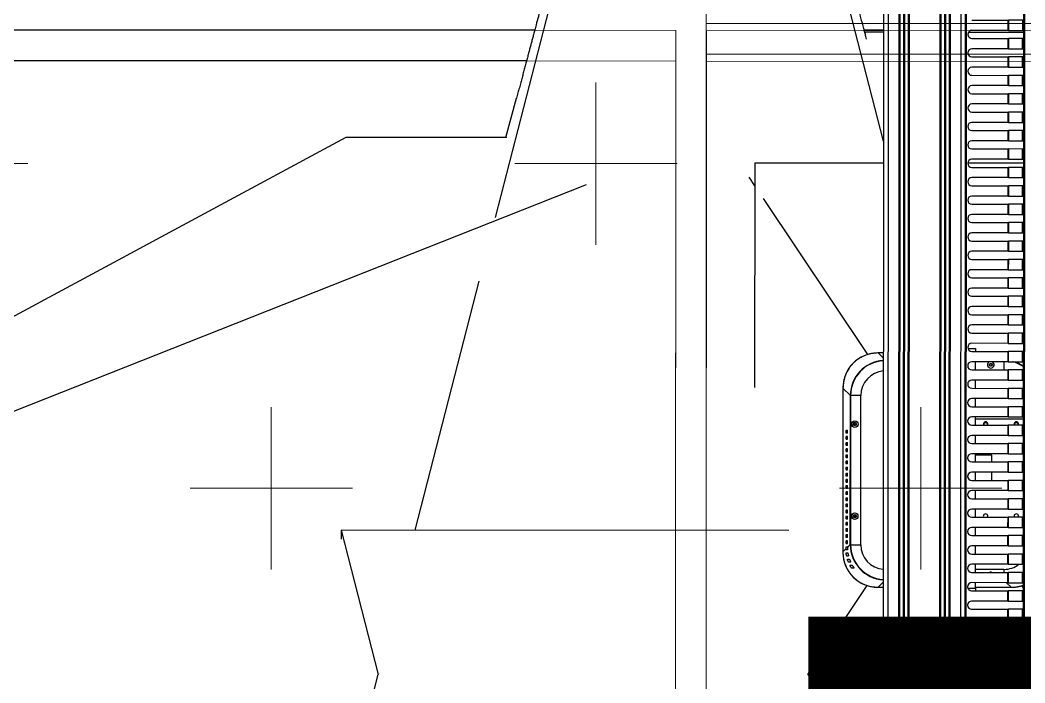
# Model space of a CAD drawing. Header units: millimetres. Extents: x 845401 to 948039, y 511594 to 550263.
# Drawn here: x 920834 to 921817, y 536627 to 537275 of the extents above; entities that cross this region are included whole.
import ezdxf

# ---------------------------------------------------------------- set-up
doc = ezdxf.new("R2010")
doc.units = ezdxf.units.MM
doc.layers.add('00', color=7, linetype='Continuous')
doc.layers.add('A-剖-0.10mm.......SECT-L01', color=255, linetype='Continuous', lineweight=18)
doc.layers.add('物流设备', color=7, linetype='Continuous', lineweight=5)

# ---------------------------------------------------------------- blocks, each defined once
blk = doc.blocks.new('*U100551')
at = {"color": 2}
blk.add_lwpolyline([(0, 630), (3410.98, 630), (3410.98, 830), (0, 830)], close=True, dxfattribs=at)
at = {"color": 1}
blk.add_lwpolyline([(0, -630), (3410.98, -630), (3410.98, 630), (0, 630)], close=True, dxfattribs=at)
at = {"color": 4}
blk.add_lwpolyline([(0, -600), (3410.98, -600), (3410.98, 600), (0, 600)], close=True, dxfattribs=at)
blk.add_lwpolyline([(100, 0, 100, 100, 0), (250, 0, 200, 0, 0), (450, 0, 0, 0, 0)], format="xyseb")
for tag, p in [('设备编号', (485.24, 55.29)), ('设备高度', (489.75, -155.56))]:
    blk.add_attdef(tag, p, '', height=100)
at = {"flags": 1}
blk.add_attdef('设备类型', (12414.68, -37.08), '', height=100, dxfattribs=at)
blk = doc.blocks.new('装车区五面扫俯视图20210323')
at = {"color": 7, "linetype": 'Continuous', "lineweight": 25}
for p, q in [((144184.03, 86474.89), (144184.03, 84114.89)), ((144188.53, 86474.89), (144188.53, 84114.89)), ((144198.93, 86474.89), (144198.93, 84114.89)), ((144199.93, 86474.89), (144199.93, 84114.89)), ((144203.51, 86474.89), (144203.51, 84114.89)), ((144204.03, 86474.89), (144204.03, 84114.89)), ((144204.55, 86474.89), (144204.55, 84114.89)), ((144208.13, 86474.89), (144208.13, 84114.89)), ((144209.13, 86474.89), (144209.13, 84114.89)), ((144238.93, 86474.89), (144238.93, 84114.89)), ((144239.93, 86474.89), (144239.93, 84114.89)), ((144243.51, 86474.89), (144243.51, 84114.89)), ((144244.03, 86474.89), (144244.03, 84114.89)), ((144244.55, 86474.89), (144244.55, 84114.89)), ((144248.13, 86474.89), (144248.13, 84114.89)), ((144249.13, 86474.89), (144249.13, 84114.89)), ((144259.53, 86474.89), (144259.53, 84114.89)), ((144264.03, 84114.89), (144264.03, 86474.89)), ((144264.83, 86474.89), (144264.83, 84114.89)), ((144321.03, 84114.89), (144321.03, 86474.89)), ((144321.83, 86474.89), (144321.83, 84114.89)), ((143804.84, 85741.57), (143989.84, 86462.5)), ((144184.03, 85816.35), (144019.72, 86456.67)), ((144270.43, 85934.89), (144305.93, 85934.89)), ((144305.93, 85924.89), (144305.93, 85934.89)), ((144305.93, 85934.89), (144306.13, 85934.89)), ((144306.13, 85934.89), (144306.13, 85924.89)), ((144320.03, 85934.89), (144306.13, 85934.89)), ((144320.03, 85924.89), (144320.03, 85934.89)), ((144321.03, 85934.89), (144320.03, 85934.89)), ((143842.95, 85924.89), (142524.03, 85924.89)), ((144184.03, 85924.89), (144165.12, 85924.89)), ((144184.03, 85922.89), (144165.65, 85922.89)), ((144321.03, 85922.89), (144267.06, 85922.89)), ((144305.93, 85924.89), (144270.43, 85924.89)), ((144306.13, 85924.89), (144305.93, 85924.89)), ((144306.13, 85924.89), (144320.03, 85924.89)), ((144320.03, 85924.89), (144321.03, 85924.89)), ((144270.43, 85916.89), (144305.93, 85916.89)), ((144305.93, 85906.89), (144305.93, 85916.89)), ((144305.93, 85916.89), (144306.13, 85916.89)), ((144306.13, 85916.89), (144306.13, 85906.89)), ((144320.03, 85916.89), (144306.13, 85916.89)), ((144320.03, 85906.89), (144320.03, 85916.89)), ((144321.03, 85916.89), (144320.03, 85916.89)), ((144305.93, 85906.89), (144270.43, 85906.89)), ((144306.13, 85906.89), (144305.93, 85906.89)), ((144306.13, 85906.89), (144320.03, 85906.89)), ((144320.03, 85906.89), (144321.03, 85906.89)), ((143834.99, 85894.89), (142524.03, 85894.89)), ((144270.43, 85898.89), (144305.93, 85898.89)), ((144305.93, 85888.89), (144305.93, 85898.89)), ((144305.93, 85898.89), (144306.13, 85898.89)), ((144306.13, 85898.89), (144306.13, 85888.89)), ((144320.03, 85898.89), (144306.13, 85898.89)), ((144320.03, 85888.89), (144320.03, 85898.89)), ((144321.03, 85898.89), (144320.03, 85898.89)), ((144305.93, 85888.89), (144270.43, 85888.89)), ((144306.13, 85888.89), (144305.93, 85888.89)), ((144306.13, 85888.89), (144320.03, 85888.89)), ((144320.03, 85888.89), (144321.03, 85888.89)), ((144270.43, 85880.89), (144305.93, 85880.89)), ((144305.93, 85870.89), (144305.93, 85880.89)), ((144305.93, 85880.89), (144306.13, 85880.89)), ((144306.13, 85880.89), (144306.13, 85870.89)), ((144320.03, 85880.89), (144306.13, 85880.89)), ((144320.03, 85870.89), (144320.03, 85880.89)), ((144321.03, 85880.89), (144320.03, 85880.89)), ((144305.93, 85870.89), (144270.43, 85870.89)), ((144306.13, 85870.89), (144305.93, 85870.89)), ((144306.13, 85870.89), (144320.03, 85870.89)), ((144320.03, 85870.89), (144321.03, 85870.89)), ((143814.78, 85819.89), (143825.17, 85858.21)), ((144270.43, 85862.89), (144305.93, 85862.89)), ((144305.93, 85852.89), (144305.93, 85862.89)), ((144305.93, 85862.89), (144306.13, 85862.89)), ((144306.13, 85862.89), (144306.13, 85852.89)), ((144320.03, 85862.89), (144306.13, 85862.89)), ((144320.03, 85852.89), (144320.03, 85862.89)), ((144321.03, 85862.89), (144320.03, 85862.89)), ((144305.93, 85852.89), (144270.43, 85852.89)), ((144270.43, 85844.89), (144305.93, 85844.89)), ((144306.13, 85852.89), (144305.93, 85852.89)), ((144305.93, 85834.89), (144305.93, 85844.89)), ((144305.93, 85844.89), (144306.13, 85844.89)), ((144306.13, 85852.89), (144320.03, 85852.89)), ((144306.13, 85844.89), (144306.13, 85834.89)), ((144320.03, 85844.89), (144306.13, 85844.89)), ((144320.03, 85852.89), (144321.03, 85852.89)), ((144320.03, 85834.89), (144320.03, 85844.89)), ((144321.03, 85844.89), (144320.03, 85844.89)), ((144305.93, 85834.89), (144270.43, 85834.89)), ((144306.13, 85834.89), (144305.93, 85834.89)), ((144306.13, 85834.89), (144320.03, 85834.89)), ((144320.03, 85834.89), (144321.03, 85834.89)), ((144270.43, 85826.89), (144305.93, 85826.89)), ((144305.93, 85816.89), (144305.93, 85826.89)), ((144305.93, 85826.89), (144306.13, 85826.89)), ((144306.13, 85826.89), (144306.13, 85816.89)), ((144320.03, 85826.89), (144306.13, 85826.89)), ((144320.03, 85816.89), (144320.03, 85826.89)), ((144321.03, 85826.89), (144320.03, 85826.89)), ((143658.35, 85819.89), (142773.34, 85342.95)), ((143815.72, 85819.89), (143658.35, 85819.89)), ((144305.93, 85816.89), (144270.43, 85816.89)), ((144306.13, 85816.89), (144305.93, 85816.89)), ((144306.13, 85816.89), (144320.03, 85816.89)), ((144320.03, 85816.89), (144321.03, 85816.89)), ((144270.43, 85808.89), (144305.93, 85808.89)), ((144305.93, 85798.89), (144305.93, 85808.89)), ((144305.93, 85808.89), (144306.13, 85808.89)), ((144306.13, 85808.89), (144306.13, 85798.89)), ((144320.03, 85808.89), (144306.13, 85808.89)), ((144320.03, 85798.89), (144320.03, 85808.89)), ((144321.03, 85808.89), (144320.03, 85808.89)), ((144305.93, 85798.89), (144270.43, 85798.89)), ((144306.13, 85798.89), (144305.93, 85798.89)), ((144306.13, 85798.89), (144320.03, 85798.89)), ((144320.03, 85798.89), (144321.03, 85798.89)), ((144058.07, 85794.89), (144058.07, 85575.54)), ((144184.03, 85794.89), (144058.07, 85794.89)), ((144321.03, 85794.89), (144266.43, 85794.89)), ((144270.43, 85790.89), (144305.93, 85790.89)), ((144305.93, 85780.89), (144305.93, 85790.89)), ((144305.93, 85790.89), (144306.13, 85790.89)), ((144306.13, 85790.89), (144306.13, 85780.89)), ((144320.03, 85790.89), (144306.13, 85790.89)), ((144320.03, 85780.89), (144320.03, 85790.89)), ((144321.03, 85790.89), (144320.03, 85790.89)), ((144052.41, 85781.16), (144058.07, 85772.7)), ((144305.93, 85780.89), (144270.43, 85780.89)), ((144306.13, 85780.89), (144305.93, 85780.89)), ((144306.13, 85780.89), (144320.03, 85780.89)), ((144320.03, 85780.89), (144321.03, 85780.89)), ((143893.17, 85773.52), (142773.34, 85330.19)), ((144270.43, 85772.89), (144305.93, 85772.89)), ((144305.93, 85762.89), (144305.93, 85772.89)), ((144305.93, 85772.89), (144306.13, 85772.89)), ((144306.13, 85772.89), (144306.13, 85762.89)), ((144320.03, 85772.89), (144306.13, 85772.89)), ((144320.03, 85762.89), (144320.03, 85772.89)), ((144321.03, 85772.89), (144320.03, 85772.89)), ((144066.25, 85760.48), (144168.42, 85607.85)), ((144305.93, 85762.89), (144270.43, 85762.89)), ((144306.13, 85762.89), (144305.93, 85762.89)), ((144306.13, 85762.89), (144320.03, 85762.89)), ((144320.03, 85762.89), (144321.03, 85762.89)), ((144270.43, 85754.89), (144305.93, 85754.89)), ((144305.93, 85744.89), (144305.93, 85754.89)), ((144305.93, 85754.89), (144306.13, 85754.89)), ((144306.13, 85754.89), (144306.13, 85744.89)), ((144320.03, 85754.89), (144306.13, 85754.89)), ((144320.03, 85744.89), (144320.03, 85754.89)), ((144321.03, 85754.89), (144320.03, 85754.89)), ((144305.93, 85744.89), (144270.43, 85744.89)), ((144270.43, 85736.89), (144305.93, 85736.89)), ((144306.13, 85744.89), (144305.93, 85744.89)), ((144305.93, 85726.89), (144305.93, 85736.89)), ((144305.93, 85736.89), (144306.13, 85736.89)), ((144306.13, 85744.89), (144320.03, 85744.89)), ((144306.13, 85736.89), (144306.13, 85726.89)), ((144320.03, 85736.89), (144306.13, 85736.89)), ((144320.03, 85744.89), (144321.03, 85744.89)), ((144320.03, 85726.89), (144320.03, 85736.89)), ((144321.03, 85736.89), (144320.03, 85736.89)), ((144305.93, 85726.89), (144270.43, 85726.89)), ((144306.13, 85726.89), (144305.93, 85726.89)), ((144306.13, 85726.89), (144320.03, 85726.89)), ((144320.03, 85726.89), (144321.03, 85726.89)), ((144270.43, 85718.89), (144305.93, 85718.89)), ((144305.93, 85708.89), (144305.93, 85718.89)), ((144305.93, 85718.89), (144306.13, 85718.89)), ((144306.13, 85718.89), (144306.13, 85708.89)), ((144320.03, 85718.89), (144306.13, 85718.89)), ((144320.03, 85708.89), (144320.03, 85718.89)), ((144321.03, 85718.89), (144320.03, 85718.89)), ((144305.93, 85708.89), (144270.43, 85708.89)), ((144306.13, 85708.89), (144305.93, 85708.89)), ((144306.13, 85708.89), (144320.03, 85708.89)), ((144320.03, 85708.89), (144321.03, 85708.89)), ((144270.43, 85700.89), (144305.93, 85700.89)), ((144305.93, 85690.89), (144305.93, 85700.89)), ((144305.93, 85700.89), (144306.13, 85700.89)), ((144306.13, 85700.89), (144306.13, 85690.89)), ((144320.03, 85700.89), (144306.13, 85700.89)), ((144320.03, 85690.89), (144320.03, 85700.89)), ((144321.03, 85700.89), (144320.03, 85700.89)), ((144305.93, 85690.89), (144270.43, 85690.89)), ((144306.13, 85690.89), (144305.93, 85690.89)), ((144306.13, 85690.89), (144320.03, 85690.89)), ((144320.03, 85690.89), (144321.03, 85690.89)), ((143726.42, 85435.93), (143788.89, 85679.4)), ((144270.43, 85682.89), (144305.93, 85682.89)), ((144305.93, 85672.89), (144305.93, 85682.89)), ((144305.93, 85682.89), (144306.13, 85682.89)), ((144306.13, 85682.89), (144306.13, 85672.89)), ((144320.03, 85682.89), (144306.13, 85682.89)), ((144320.03, 85672.89), (144320.03, 85682.89)), ((144321.03, 85682.89), (144320.03, 85682.89)), ((144305.93, 85672.89), (144270.43, 85672.89)), ((144306.13, 85672.89), (144305.93, 85672.89)), ((144306.13, 85672.89), (144320.03, 85672.89)), ((144320.03, 85672.89), (144321.03, 85672.89)), ((144270.43, 85664.89), (144305.93, 85664.89)), ((144305.93, 85654.89), (144305.93, 85664.89)), ((144305.93, 85664.89), (144306.13, 85664.89)), ((144306.13, 85664.89), (144306.13, 85654.89)), ((144320.03, 85664.89), (144306.13, 85664.89)), ((144320.03, 85654.89), (144320.03, 85664.89)), ((144321.03, 85664.89), (144320.03, 85664.89)), ((144305.93, 85654.89), (144270.43, 85654.89)), ((144306.13, 85654.89), (144305.93, 85654.89)), ((144306.13, 85654.89), (144320.03, 85654.89)), ((144320.03, 85654.89), (144321.03, 85654.89)), ((144270.43, 85646.89), (144305.93, 85646.89)), ((144305.93, 85636.89), (144305.93, 85646.89)), ((144305.93, 85646.89), (144306.13, 85646.89)), ((144306.13, 85646.89), (144306.13, 85636.89)), ((144320.03, 85646.89), (144306.13, 85646.89)), ((144320.03, 85636.89), (144320.03, 85646.89)), ((144321.03, 85646.89), (144320.03, 85646.89)), ((144305.93, 85636.89), (144270.43, 85636.89)), ((144270.43, 85628.89), (144305.93, 85628.89)), ((144306.13, 85636.89), (144305.93, 85636.89)), ((144305.93, 85618.89), (144305.93, 85628.89)), ((144305.93, 85628.89), (144306.13, 85628.89)), ((144306.13, 85636.89), (144320.03, 85636.89)), ((144306.13, 85628.89), (144306.13, 85618.89)), ((144320.03, 85628.89), (144306.13, 85628.89)), ((144320.03, 85636.89), (144321.03, 85636.89)), ((144320.03, 85618.89), (144320.03, 85628.89)), ((144321.03, 85628.89), (144320.03, 85628.89)), ((144305.93, 85618.89), (144270.43, 85618.89)), ((144306.13, 85618.89), (144305.93, 85618.89)), ((144306.13, 85618.89), (144320.03, 85618.89)), ((144320.03, 85618.89), (144321.03, 85618.89)), ((144184.03, 85609.39), (144178.53, 85609.39)), ((144184.03, 85609.39), (144179, 85609.39)), ((144266.56, 85613.89), (144274.03, 85613.89)), ((144270.43, 85610.89), (144305.93, 85610.89)), ((144274.03, 85613.89), (144274.03, 85610.89)), ((144305.93, 85600.89), (144305.93, 85610.89)), ((144305.93, 85610.89), (144306.13, 85610.89)), ((144306.13, 85610.89), (144306.13, 85600.89)), ((144320.03, 85610.89), (144306.13, 85610.89)), ((144320.03, 85600.89), (144320.03, 85610.89)), ((144321.03, 85610.89), (144320.03, 85610.89)), ((144305.93, 85600.89), (144270.43, 85600.89)), ((144274.03, 85592.89), (144274.03, 85600.89)), ((144306.13, 85600.89), (144305.93, 85600.89)), ((144306.13, 85600.89), (144320.03, 85600.89)), ((144320.03, 85600.89), (144321.03, 85600.89)), ((144270.43, 85592.89), (144305.93, 85592.89)), ((144290.02, 85598.58), (144288.05, 85598.58)), ((144305.93, 85582.89), (144305.93, 85592.89)), ((144305.93, 85592.89), (144306.13, 85592.89)), ((144306.13, 85592.89), (144306.13, 85582.89)), ((144320.03, 85592.89), (144306.13, 85592.89)), ((144320.03, 85582.89), (144320.03, 85592.89)), ((144321.03, 85592.89), (144320.03, 85592.89)), ((144305.93, 85582.89), (144270.43, 85582.89)), ((144274.03, 85574.89), (144274.03, 85582.89)), ((144306.13, 85582.89), (144305.93, 85582.89)), ((144306.13, 85582.89), (144320.03, 85582.89)), ((144320.03, 85582.89), (144321.03, 85582.89)), ((144320.77, 85582.89), (144321.03, 85582.56)), ((144144.53, 85575.39), (144144.53, 85414.39)), ((144151.76, 85567.7), (144144.53, 85574.92)), ((144144.53, 85574.92), (144144.53, 85414.86)), ((144270.43, 85574.89), (144305.93, 85574.89)), ((144305.93, 85564.89), (144305.93, 85574.89)), ((144305.93, 85574.89), (144306.13, 85574.89)), ((144306.13, 85574.89), (144306.13, 85564.89)), ((144320.03, 85574.89), (144306.13, 85574.89)), ((144320.03, 85564.89), (144320.03, 85574.89)), ((144321.03, 85574.89), (144320.03, 85574.89)), ((144151.76, 85422.09), (144151.76, 85567.7)), ((144162.03, 85567.89), (144152.03, 85567.89)), ((144152.03, 85567.89), (144152.03, 85421.89)), ((144162.03, 85421.89), (144162.03, 85567.89)), ((144305.93, 85564.89), (144270.43, 85564.89)), ((144274.03, 85556.89), (144274.03, 85564.89)), ((144306.13, 85564.89), (144305.93, 85564.89)), ((144306.13, 85564.89), (144320.03, 85564.89)), ((144320.03, 85564.89), (144321.03, 85564.89)), ((144270.43, 85556.89), (144305.93, 85556.89)), ((144305.93, 85546.89), (144305.93, 85556.89)), ((144305.93, 85556.89), (144306.13, 85556.89)), ((144306.13, 85556.89), (144306.13, 85546.89)), ((144320.03, 85556.89), (144306.13, 85556.89)), ((144320.03, 85546.89), (144320.03, 85556.89)), ((144321.03, 85556.89), (144320.03, 85556.89)), ((144155.35, 85540.94), (144155.35, 85538.85)), ((144305.93, 85546.89), (144270.43, 85546.89)), ((144274.03, 85538.89), (144274.03, 85546.89)), ((144321.03, 85544.89), (144274.03, 85544.89)), ((144306.13, 85546.89), (144305.93, 85546.89)), ((144306.13, 85546.89), (144320.03, 85546.89)), ((144320.03, 85546.89), (144321.03, 85546.89)), ((144147.71, 85533.89), (144148.77, 85533.89)), ((144148.77, 85530.89), (144147.71, 85530.89)), ((144270.43, 85538.89), (144305.93, 85538.89)), ((144305.93, 85528.89), (144305.93, 85538.89)), ((144305.93, 85538.89), (144306.13, 85538.89)), ((144306.13, 85538.89), (144306.13, 85528.89)), ((144320.03, 85538.89), (144306.13, 85538.89)), ((144320.03, 85528.89), (144320.03, 85538.89)), ((144321.03, 85538.89), (144320.03, 85538.89)), ((144147.71, 85527.89), (144148.77, 85527.89)), ((144148.77, 85524.89), (144147.71, 85524.89)), ((144147.71, 85521.89), (144148.77, 85521.89)), ((144305.93, 85528.89), (144270.43, 85528.89)), ((144270.43, 85520.89), (144305.93, 85520.89)), ((144274.03, 85520.89), (144274.03, 85528.89)), ((144306.13, 85528.89), (144305.93, 85528.89)), ((144305.93, 85510.89), (144305.93, 85520.89)), ((144305.93, 85520.89), (144306.13, 85520.89)), ((144306.13, 85528.89), (144320.03, 85528.89)), ((144306.13, 85520.89), (144306.13, 85510.89)), ((144320.03, 85520.89), (144306.13, 85520.89)), ((144320.03, 85528.89), (144321.03, 85528.89)), ((144320.03, 85510.89), (144320.03, 85520.89)), ((144321.03, 85520.89), (144320.03, 85520.89)), ((144148.77, 85518.89), (144147.71, 85518.89)), ((144147.71, 85515.89), (144148.77, 85515.89)), ((144148.77, 85512.89), (144147.71, 85512.89)), ((144305.93, 85510.89), (144270.43, 85510.89)), ((144274.03, 85502.89), (144274.03, 85510.89)), ((144275.16, 85510.89), (144275.89, 85509.39)), ((144275.16, 85510.89), (144275.89, 85509.39)), ((144306.13, 85510.89), (144305.93, 85510.89)), ((144306.13, 85510.89), (144320.03, 85510.89)), ((144320.03, 85510.89), (144321.03, 85510.89)), ((144147.71, 85509.89), (144148.77, 85509.89)), ((144148.77, 85506.89), (144147.71, 85506.89)), ((144147.71, 85503.89), (144148.77, 85503.89)), ((144148.77, 85500.89), (144147.71, 85500.89)), ((144270.43, 85502.89), (144305.93, 85502.89)), ((144290.13, 85509.39), (144274.03, 85509.39)), ((144290.13, 85502.89), (144290.13, 85509.39)), ((144305.93, 85492.89), (144305.93, 85502.89)), ((144305.93, 85502.89), (144306.13, 85502.89)), ((144306.13, 85502.89), (144306.13, 85492.89)), ((144320.03, 85502.89), (144306.13, 85502.89)), ((144320.03, 85492.89), (144320.03, 85502.89)), ((144321.03, 85502.89), (144320.03, 85502.89)), ((144147.71, 85497.89), (144148.77, 85497.89)), ((144148.77, 85494.89), (144147.71, 85494.89)), ((144147.71, 85491.89), (144148.77, 85491.89)), ((144305.93, 85492.89), (144270.43, 85492.89)), ((144274.03, 85484.89), (144274.03, 85492.89)), ((144290.13, 85484.89), (144290.13, 85492.89)), ((144306.13, 85492.89), (144305.93, 85492.89)), ((144306.13, 85492.89), (144320.03, 85492.89)), ((144320.03, 85492.89), (144321.03, 85492.89)), ((144148.77, 85488.89), (144147.71, 85488.89)), ((144147.71, 85485.89), (144148.77, 85485.89)), ((144148.77, 85482.89), (144147.71, 85482.89)), ((144270.43, 85484.89), (144305.93, 85484.89)), ((144305.93, 85474.89), (144305.93, 85484.89)), ((144305.93, 85484.89), (144306.13, 85484.89)), ((144306.13, 85484.89), (144306.13, 85474.89)), ((144320.03, 85484.89), (144306.13, 85484.89)), ((144320.03, 85474.89), (144320.03, 85484.89)), ((144321.03, 85484.89), (144320.03, 85484.89)), ((144147.71, 85479.89), (144148.77, 85479.89)), ((144148.77, 85476.89), (144147.71, 85476.89)), ((144147.71, 85473.89), (144148.77, 85473.89)), ((144305.93, 85474.89), (144270.43, 85474.89)), ((144274.03, 85466.89), (144274.03, 85474.89)), ((144306.13, 85474.89), (144305.93, 85474.89)), ((144306.13, 85474.89), (144320.03, 85474.89)), ((144320.03, 85474.89), (144321.03, 85474.89)), ((144148.77, 85470.89), (144147.71, 85470.89)), ((144147.71, 85467.89), (144148.77, 85467.89)), ((144148.77, 85464.89), (144147.71, 85464.89)), ((144147.71, 85461.89), (144148.77, 85461.89)), ((144270.43, 85466.89), (144305.93, 85466.89)), ((144305.93, 85456.89), (144305.93, 85466.89)), ((144305.93, 85466.89), (144306.13, 85466.89)), ((144306.13, 85466.89), (144306.13, 85456.89)), ((144320.03, 85466.89), (144306.13, 85466.89)), ((144320.03, 85456.89), (144320.03, 85466.89)), ((144321.03, 85466.89), (144320.03, 85466.89)), ((144148.77, 85458.89), (144147.71, 85458.89)), ((144147.71, 85455.89), (144148.77, 85455.89)), ((144148.77, 85452.89), (144147.71, 85452.89)), ((144305.93, 85456.89), (144270.43, 85456.89)), ((144274.03, 85448.89), (144274.03, 85456.89)), ((144306.13, 85456.89), (144305.93, 85456.89)), ((144306.13, 85456.89), (144320.03, 85456.89)), ((144320.03, 85456.89), (144321.03, 85456.89)), ((144147.71, 85449.89), (144148.77, 85449.89)), ((144148.77, 85446.89), (144147.71, 85446.89)), ((144147.71, 85443.89), (144148.77, 85443.89)), ((144154.78, 85449.89), (144157.28, 85449.89)), ((144155.35, 85450.94), (144155.35, 85449.89)), ((144270.43, 85448.89), (144305.93, 85448.89)), ((144305.93, 85438.89), (144305.93, 85448.89)), ((144305.93, 85448.89), (144306.13, 85448.89)), ((144306.13, 85448.89), (144306.13, 85438.89)), ((144320.03, 85448.89), (144306.13, 85448.89)), ((144320.03, 85438.89), (144320.03, 85448.89)), ((144321.03, 85448.89), (144320.03, 85448.89)), ((143654.03, 85435.93), (143690.22, 85294.89)), ((144091.74, 85435.93), (143654.03, 85435.93)), ((143654.03, 85435.93), (143654.03, 85427.02)), ((144148.77, 85440.89), (144147.71, 85440.89)), ((144147.71, 85437.89), (144148.77, 85437.89)), ((144148.77, 85434.89), (144147.71, 85434.89)), ((144147.71, 85431.89), (144148.77, 85431.89)), ((144305.93, 85438.89), (144270.43, 85438.89)), ((144274.03, 85430.89), (144274.03, 85438.89)), ((144306.13, 85438.89), (144305.93, 85438.89)), ((144306.13, 85438.89), (144320.03, 85438.89)), ((144320.03, 85438.89), (144321.03, 85438.89)), ((144148.77, 85428.89), (144147.71, 85428.89)), ((144147.71, 85425.89), (144148.77, 85425.89)), ((144148.77, 85422.89), (144147.71, 85422.89)), ((144148.98, 85419.3), (144151.76, 85422.09)), ((144152.03, 85421.89), (144162.03, 85421.89)), ((144270.43, 85430.89), (144305.93, 85430.89)), ((144305.93, 85420.89), (144305.93, 85430.89)), ((144305.93, 85430.89), (144306.13, 85430.89)), ((144306.13, 85430.89), (144306.13, 85420.89)), ((144320.03, 85430.89), (144306.13, 85430.89)), ((144320.03, 85420.89), (144320.03, 85430.89)), ((144321.03, 85430.89), (144320.03, 85430.89)), ((144144.53, 85414.86), (144147.46, 85417.79)), ((144147.71, 85419.89), (144148.77, 85419.89)), ((144148.83, 85416.89), (144147.73, 85416.89)), ((144147.95, 85413.89), (144149.15, 85413.89)), ((144305.93, 85420.89), (144270.43, 85420.89)), ((144270.43, 85412.89), (144305.93, 85412.89)), ((144274.03, 85412.89), (144274.03, 85420.89)), ((144306.13, 85420.89), (144305.93, 85420.89)), ((144305.93, 85402.89), (144305.93, 85412.89)), ((144305.93, 85412.89), (144306.13, 85412.89)), ((144306.13, 85420.89), (144320.03, 85420.89)), ((144306.13, 85412.89), (144306.13, 85402.89)), ((144320.03, 85412.89), (144306.13, 85412.89)), ((144320.03, 85420.89), (144321.03, 85420.89)), ((144320.03, 85402.89), (144320.03, 85412.89)), ((144321.03, 85412.89), (144320.03, 85412.89)), ((144149.73, 85410.89), (144148.44, 85410.89)), ((144149.2, 85407.89), (144150.6, 85407.89)), ((144151.77, 85404.89), (144150.26, 85404.89)), ((144305.93, 85402.89), (144270.43, 85402.89)), ((144274.03, 85394.89), (144274.03, 85402.89)), ((144306.13, 85402.89), (144305.93, 85402.89)), ((144306.13, 85402.89), (144320.03, 85402.89)), ((144320.03, 85402.89), (144321.03, 85402.89)), ((144151.65, 85401.89), (144153.28, 85401.89)), ((144155.21, 85398.89), (144153.42, 85398.89)), ((144270.43, 85394.89), (144305.93, 85394.89)), ((144302.03, 85397.89), (144274.03, 85397.89)), ((144305.93, 85384.89), (144305.93, 85394.89)), ((144305.93, 85394.89), (144306.13, 85394.89)), ((144306.13, 85394.89), (144306.13, 85384.89)), ((144320.03, 85394.89), (144306.13, 85394.89)), ((144320.03, 85384.89), (144320.03, 85394.89)), ((144321.03, 85394.89), (144320.03, 85394.89)), ((144305.93, 85384.89), (144270.43, 85384.89)), ((144274.03, 85379.63), (144274.03, 85384.89)), ((144306.13, 85384.89), (144305.93, 85384.89)), ((144306.13, 85384.89), (144320.03, 85384.89)), ((144320.03, 85384.89), (144321.03, 85384.89)), ((144110.15, 85294.89), (144168.42, 85381.93)), ((144178.53, 85380.39), (144184.03, 85380.39)), ((144179, 85380.39), (144184.03, 85380.39)), ((144270.43, 85376.89), (144305.93, 85376.89)), ((144274.03, 85380.39), (144309.53, 85380.39)), ((144274.03, 85380.39), (144309.07, 85380.39)), ((144274.03, 85379.63), (144274.03, 85376.89)), ((144305.93, 85366.89), (144305.93, 85376.89)), ((144305.93, 85376.89), (144306.13, 85376.89)), ((144306.13, 85376.89), (144306.13, 85366.89)), ((144320.03, 85376.89), (144306.13, 85376.89)), ((144321.03, 85379.86), (144319.65, 85381.93)), ((144320.03, 85366.89), (144320.03, 85376.89)), ((144321.03, 85376.89), (144320.03, 85376.89)), ((144305.93, 85366.89), (144270.43, 85366.89)), ((144306.13, 85366.89), (144305.93, 85366.89)), ((144306.13, 85366.89), (144320.03, 85366.89)), ((144320.03, 85366.89), (144321.03, 85366.89)), ((144270.43, 85358.89), (144305.93, 85358.89)), ((144305.93, 85348.89), (144305.93, 85358.89)), ((144305.93, 85358.89), (144306.13, 85358.89)), ((144306.13, 85358.89), (144306.13, 85348.89)), ((144320.03, 85358.89), (144306.13, 85358.89)), ((144320.03, 85348.89), (144320.03, 85358.89)), ((144321.03, 85358.89), (144320.03, 85358.89)), ((144305.93, 85348.89), (144270.43, 85348.89)), ((144306.13, 85348.89), (144305.93, 85348.89)), ((144306.13, 85348.89), (144320.03, 85348.89)), ((144320.03, 85348.89), (144321.03, 85348.89)), ((144270.43, 85340.89), (144305.93, 85340.89)), ((144305.93, 85330.89), (144305.93, 85340.89)), ((144305.93, 85340.89), (144306.13, 85340.89)), ((144306.13, 85340.89), (144306.13, 85330.89)), ((144320.03, 85340.89), (144306.13, 85340.89)), ((144320.03, 85330.89), (144320.03, 85340.89)), ((144321.03, 85340.89), (144320.03, 85340.89)), ((144305.93, 85330.89), (144270.43, 85330.89)), ((144306.13, 85330.89), (144305.93, 85330.89)), ((144306.13, 85330.89), (144320.03, 85330.89)), ((144320.03, 85330.89), (144321.03, 85330.89)), ((144270.43, 85322.89), (144305.93, 85322.89)), ((144305.93, 85312.89), (144305.93, 85322.89)), ((144305.93, 85322.89), (144306.13, 85322.89)), ((144306.13, 85322.89), (144306.13, 85312.89)), ((144320.03, 85322.89), (144306.13, 85322.89)), ((144320.03, 85312.89), (144320.03, 85322.89)), ((144321.03, 85322.89), (144320.03, 85322.89)), ((144305.93, 85312.89), (144270.43, 85312.89)), ((144270.43, 85304.89), (144305.93, 85304.89)), ((144306.13, 85312.89), (144305.93, 85312.89)), ((144305.93, 85294.89), (144305.93, 85304.89)), ((144305.93, 85304.89), (144306.13, 85304.89)), ((144306.13, 85312.89), (144320.03, 85312.89)), ((144306.13, 85304.89), (144306.13, 85294.89)), ((144320.03, 85304.89), (144306.13, 85304.89)), ((144320.03, 85312.89), (144321.03, 85312.89)), ((144320.03, 85294.89), (144320.03, 85304.89)), ((144321.03, 85304.89), (144320.03, 85304.89)), ((143654.03, 85153.86), (143690.22, 85294.89)), ((144110.15, 85294.89), (144168.42, 85207.85)), ((144305.93, 85294.89), (144270.43, 85294.89)), ((144306.13, 85294.89), (144305.93, 85294.89)), ((144306.13, 85294.89), (144320.03, 85294.89)), ((144320.03, 85294.89), (144321.03, 85294.89))]:
    blk.add_line(p, q, dxfattribs=at)
at = {"color": 8, "linetype": 'Continuous', "lineweight": 25}
for p, q in [((144184.03, 85604.36), (144179, 85609.39)), ((144302.03, 85592.89), (144302.03, 85600.89)), ((144302.03, 85397.89), (144302.03, 85394.89)), ((144179, 85380.39), (144184.03, 85385.42)), ((144309.07, 85380.39), (144304.57, 85384.89)), ((144266.64, 85379.63), (144274.03, 85379.63))]:
    blk.add_line(p, q, dxfattribs=at)
at = {"color": 7, "linetype": 'Continuous', "lineweight": 25, "flags": 128}
blk.add_lwpolyline([(144266.52, 85488.07), (144266.98, 85489.81), (144267.26, 85491.33)], dxfattribs=at)
at = {"color": 7, "linetype": 'Continuous', "lineweight": 25}
for centre, radius in [((144289.03, 85597.89), 1.2), ((144156.03, 85539.89), 3.2), ((144156.03, 85539.89), 1.7), ((144156.03, 85539.89), 1.25), ((144156.03, 85449.89), 3.2), ((144156.03, 85449.89), 1.7), ((144156.03, 85449.89), 1.25)]:
    blk.add_circle(centre, radius, dxfattribs=at)
for centre, radius, start, end in [((144270.43, 85920.89), 4, 90, 270), ((144270.43, 85902.89), 4, 90, 270), ((144270.43, 85884.89), 4, 90, 270), ((144270.43, 85866.89), 4, 90, 270), ((144270.43, 85848.89), 4, 90, 270), ((144270.43, 85830.89), 4, 90, 270), ((144270.43, 85812.89), 4, 90, 270), ((144270.43, 85794.89), 4, 90, 270), ((144270.43, 85776.89), 4, 90, 270), ((144270.43, 85758.89), 4, 90, 270), ((144270.43, 85740.89), 4, 90, 270), ((144270.43, 85722.89), 4, 90, 270), ((144270.43, 85704.89), 4, 90, 270), ((144270.43, 85686.89), 4, 90, 270), ((144270.43, 85668.89), 4, 90, 270), ((144270.43, 85650.89), 4, 90, 270), ((144270.43, 85632.89), 4, 90, 270), ((144270.43, 85614.89), 4, 90, 270), ((144178.53, 85575.39), 34, 90, 180), ((144186.03, 85567.89), 34, 93.37229, 180), ((144270.43, 85596.89), 4, 90, 270), ((144289.03, 85597.89), 3.2, 110.36413, 270), ((144289.03, 85597.89), 3.2, 270, 69.63587), ((144302.03, 85567.89), 34, 56.02552, 76.06945), ((144186.03, 85567.89), 24, 94.78019, 180), ((144270.43, 85578.89), 4, 90, 270), ((144270.43, 85560.89), 4, 90, 270), ((144270.43, 85542.89), 4, 90, 270), ((144284.03, 85539.89), 2.25, 333.6122, 206.3878), ((144314.03, 85539.89), 2.25, 333.6122, 206.3878), ((144270.43, 85524.89), 4, 90, 270), ((144270.43, 85506.89), 4, 90, 270), ((144270.43, 85488.89), 4, 90, 270), ((144270.43, 85470.89), 4, 90, 270), ((144270.43, 85452.89), 4, 90, 270), ((144284.03, 85449.89), 2.25, 333.6122, 206.3878), ((144314.03, 85449.89), 2.25, 333.6122, 206.3878), ((144270.43, 85434.89), 4, 90, 270), ((144186.03, 85421.89), 34, 180, 266.62771), ((144186.03, 85421.89), 24, 180, 265.21981), ((144178.53, 85414.39), 34, 180, 270), ((144270.43, 85416.89), 4, 90, 270), ((144270.43, 85398.89), 4, 90, 270), ((144302.03, 85421.89), 24, 270, 307.65846), ((144289.03, 85391.89), 3.2, 90, 110.36413), ((144289.03, 85391.89), 3.2, 69.63587, 90), ((144270.43, 85380.89), 4, 90, 270), ((144309.53, 85414.39), 34, 270, 289.7694), ((144270.43, 85362.89), 4, 90, 270), ((144270.43, 85344.89), 4, 90, 270), ((144270.43, 85326.89), 4, 90, 270), ((144270.43, 85308.89), 4, 90, 270), ((144270.43, 85290.89), 4, 90, 270)]:
    blk.add_arc(centre, radius, start, end, dxfattribs=at)
for centre, major_axis, ratio, start_param, end_param in [((144187.3, 85566.62), (25.51, -25.51), 0.970288, 2.433236, 3.911912), ((144300.76, 85566.62), (-25.51, -25.51), 0.970288, 3.335168, 3.643709), ((144147.71, 85532.39), (0, 1.5), 0.176327, 0, 3.141593), ((144148.77, 85532.39), (0, 1.5), 0.176327, 3.141593, 6.283185), ((144147.71, 85526.39), (0, 1.5), 0.176327, 0, 3.141593), ((144147.71, 85520.39), (0, 1.5), 0.176327, 0, 3.141593), ((144148.77, 85526.39), (0, 1.5), 0.176327, 3.141593, 6.283185), ((144148.77, 85520.39), (0, 1.5), 0.176327, 3.141593, 6.283185), ((144147.71, 85514.39), (0, 1.5), 0.176327, 0, 3.141593), ((144148.77, 85514.39), (0, 1.5), 0.176327, 3.141593, 6.283185), ((144147.71, 85508.39), (0, 1.5), 0.176327, 0, 3.141593), ((144147.71, 85502.39), (0, 1.5), 0.176327, 0, 3.141593), ((144148.77, 85508.39), (0, 1.5), 0.176327, 3.141593, 6.283185), ((144148.77, 85502.39), (0, 1.5), 0.176327, 3.141593, 6.283185), ((144147.71, 85496.39), (0, 1.5), 0.176327, 0, 3.141593), ((144147.71, 85490.39), (0, 1.5), 0.176327, 0, 3.141593), ((144148.77, 85496.39), (0, 1.5), 0.176327, 3.141593, 6.283185), ((144148.77, 85490.39), (0, 1.5), 0.176327, 3.141593, 6.283185), ((144147.71, 85484.39), (0, 1.5), 0.176327, 0, 3.141593), ((144148.77, 85484.39), (0, 1.5), 0.176327, 3.141593, 6.283185), ((144147.71, 85478.39), (0, 1.5), 0.176327, 0, 3.141593), ((144147.71, 85472.39), (0, 1.5), 0.176327, 0, 3.141593), ((144148.77, 85478.39), (0, 1.5), 0.176327, 3.141593, 6.283185), ((144148.77, 85472.39), (0, 1.5), 0.176327, 3.141593, 6.283185), ((144147.71, 85466.39), (0, 1.5), 0.176327, 0, 3.141593), ((144147.71, 85460.39), (0, 1.5), 0.176327, 0, 3.141593), ((144148.77, 85466.39), (0, 1.5), 0.176327, 3.141593, 6.283185), ((144148.77, 85460.39), (0, 1.5), 0.176327, 3.141593, 6.283185), ((144147.71, 85454.39), (0, 1.5), 0.176327, 0, 3.141593), ((144148.77, 85454.39), (0, 1.5), 0.176327, 3.141593, 6.283185), ((144147.71, 85448.39), (0, 1.5), 0.176327, 0, 3.141593), ((144147.71, 85442.39), (0, 1.5), 0.176327, 0, 3.141593), ((144148.77, 85448.39), (0, 1.5), 0.176327, 3.141593, 6.283185), ((144148.77, 85442.39), (0, 1.5), 0.176327, 3.141593, 6.283185), ((144147.71, 85436.39), (0, 1.5), 0.176327, 0, 3.141593), ((144147.71, 85430.39), (0, 1.5), 0.176327, 0, 3.141593), ((144148.77, 85436.39), (0, 1.5), 0.176327, 3.141593, 6.283185), ((144148.77, 85430.39), (0, 1.5), 0.176327, 3.141593, 6.283185), ((144147.71, 85424.39), (0, 1.5), 0.176327, 0, 3.141593), ((144148.77, 85424.39), (0, 1.5), 0.176327, 3.141593, 6.283185), ((144187.3, 85423.16), (25.51, 25.51), 0.970288, 2.371274, 3.849949), ((144147.71, 85418.39), (0, 1.5), 0.176327, 0, 1.982484), ((144148.77, 85418.39), (0, 1.5), 0.176327, 5.364529, 6.283185)]:
    blk.add_ellipse(centre, major_axis=major_axis, ratio=ratio, start_param=start_param, end_param=end_param, dxfattribs=at)
for points, knots in [([(143983.11, 86462.5), (143982.79, 86461.28), (143980.11, 86450.92), (143975.17, 86431.85), (143968.39, 86405.65), (143961.91, 86380.6), (143955.71, 86356.7), (143949.81, 86333.93), (143944.34, 86312.85), (143939.29, 86293.39), (143934.65, 86275.49), (143930.24, 86258.54), (143926.08, 86242.52), (143922.16, 86227.44), (143918.37, 86212.91), (143914.75, 86198.98), (143911.29, 86185.72), (143908.12, 86173.56), (143905.21, 86162.41), (143902.49, 86151.97), (143899.89, 86141.99), (143896.67, 86129.67), (143892.89, 86115.19), (143888.6, 86098.76), (143884.98, 86084.91), (143882, 86073.48), (143879.55, 86064.12), (143877.08, 86054.68), (143874.54, 86044.97), (143871.88, 86034.8), (143869.16, 86024.43), (143866.38, 86013.85), (143863.56, 86003.12), (143860.61, 85991.87), (143857.5, 85980.04), (143854.48, 85968.58), (143851.6, 85957.65), (143848.98, 85947.71), (143846.53, 85938.44), (143844.56, 85930.99), (143843.02, 85925.15), (143841.84, 85920.71), (143840.76, 85916.62), (143839.74, 85912.77), (143838.72, 85908.95), (143837.7, 85905.08), (143836.6, 85900.96), (143835.46, 85896.67), (143834.28, 85892.22), (143833.05, 85887.59), (143831.8, 85882.9), (143830.53, 85878.15), (143829.24, 85873.34), (143827.92, 85868.38), (143826.54, 85863.28), (143825.64, 85859.94), (143825.17, 85858.21)], [0, 0, 0, 0, 0.0051093, 0.0432101, 0.0797864, 0.1148422, 0.1483785, 0.1803932, 0.2108825, 0.237486, 0.2627975, 0.2868108, 0.3095196, 0.3309175, 0.3509982, 0.3713948, 0.3902097, 0.4074369, 0.423072, 0.4375217, 0.4516262, 0.4654117, 0.4898598, 0.5132464, 0.5355798, 0.549248, 0.5624964, 0.5760051, 0.5904689, 0.6059539, 0.6225291, 0.6392211, 0.6570098, 0.6759156, 0.6959495, 0.7171411, 0.7348458, 0.7526585, 0.7693048, 0.7847423, 0.7938234, 0.8024216, 0.8105356, 0.8181649, 0.8258772, 0.8352199, 0.8458369, 0.8577827, 0.8711078, 0.8858612, 0.9020909, 0.9187895, 0.9368858, 0.9564229, 0.9774456, 1, 1, 1, 1]), ([(144167.38, 85916.34), (144167.17, 85917.15), (144166.62, 85919.21), (144165.71, 85922.65), (144164.12, 85928.67), (144161.84, 85937.29), (144158.94, 85948.26), (144156.04, 85959.28), (144153.28, 85969.75), (144150.6, 85979.93), (144148.02, 85989.75), (144145.53, 85999.21), (144142.72, 86009.92), (144139.55, 86021.98), (144136.06, 86035.33), (144133.14, 86046.46), (144130.79, 86055.43), (144128.99, 86062.3), (144127.22, 86069.08), (144125.41, 86076.02), (144123.43, 86083.57), (144121.19, 86092.17), (144118.71, 86101.66), (144116.01, 86111.98), (144113.12, 86123.05), (144109.97, 86135.15), (144106.55, 86148.27), (144102.86, 86162.41), (144098.78, 86178.08), (144094.28, 86195.35), (144089.35, 86214.29), (144084.11, 86234.46), (144078.55, 86255.85), (144072.67, 86278.48), (144066.47, 86302.34), (144060.15, 86326.69), (144053.72, 86351.47), (144047.21, 86376.61), (144040.42, 86402.8), (144033.48, 86429.59), (144028.8, 86447.68), (144026.47, 86456.67)], [0, 0, 0, 0, 0.00609, 0.015445, 0.025133, 0.049294, 0.075316, 0.098561, 0.120952, 0.142185, 0.162303, 0.181346, 0.199352, 0.225942, 0.251516, 0.276203, 0.289306, 0.302159, 0.314767, 0.32715, 0.340747, 0.356468, 0.374312, 0.392528, 0.412519, 0.43428, 0.457808, 0.483098, 0.510146, 0.541652, 0.575242, 0.610909, 0.648651, 0.688466, 0.73035, 0.774305, 0.816415, 0.860266, 0.905861, 0.953205, 1, 1, 1, 1]), ([(144179, 85609.39), (144177.87, 85609.36), (144175.64, 85609.3), (144172.36, 85608.81), (144169.22, 85608.06), (144166.08, 85606.99), (144162.97, 85605.58), (144159.93, 85603.8), (144157.11, 85601.73), (144154.52, 85599.4), (144152.19, 85596.82), (144150.36, 85594.32), (144148.94, 85591.98), (144147.86, 85589.89), (144146.39, 85586.49), (144144.89, 85581.52), (144144.65, 85577.16), (144144.53, 85574.92)], [0, 0, 0, 0, 0.062453, 0.123495, 0.183147, 0.24143, 0.306892, 0.371802, 0.436197, 0.500116, 0.564035, 0.628431, 0.671654, 0.71512, 0.758835, 0.876644, 1, 1, 1, 1]), ([(144287.78, 85597.89), (144287.8, 85598.05), (144287.83, 85598.29), (144287.98, 85598.58), (144288.14, 85598.78), (144288.34, 85598.95), (144288.63, 85599.1), (144289.03, 85599.17), (144289.43, 85599.1), (144289.72, 85598.95), (144289.92, 85598.78), (144290.08, 85598.58), (144290.24, 85598.29), (144290.27, 85598.05), (144290.28, 85597.89)], [0, 0, 0, 0, 0.11972, 0.184798, 0.249997, 0.315064, 0.380282, 0.499996, 0.619725, 0.6848, 0.749998, 0.81507, 0.880277, 1, 1, 1, 1]), ([(144290.28, 85597.89), (144290.27, 85597.74), (144290.24, 85597.49), (144290.09, 85597.2), (144289.92, 85597), (144289.72, 85596.84), (144289.43, 85596.69), (144289.03, 85596.61), (144288.63, 85596.69), (144288.34, 85596.84), (144288.14, 85597), (144287.98, 85597.2), (144287.83, 85597.49), (144287.8, 85597.74), (144287.78, 85597.89)], [0, 0, 0, 0, 0.119723, 0.184794, 0.250002, 0.315074, 0.380274, 0.500003, 0.619717, 0.684791, 0.750001, 0.815073, 0.88028, 1, 1, 1, 1]), ([(144282.38, 85539.89), (144282.41, 85540.1), (144282.44, 85540.42), (144282.65, 85540.81), (144282.86, 85541.07), (144283.12, 85541.28), (144283.51, 85541.48), (144284.03, 85541.58), (144284.56, 85541.48), (144284.95, 85541.28), (144285.21, 85541.07), (144285.42, 85540.81), (144285.63, 85540.42), (144285.66, 85540.1), (144285.68, 85539.89)], [0, 0, 0, 0, 0.1197199, 0.1848085, 0.250001, 0.3150858, 0.3802739, 0.4999978, 0.6197216, 0.6848114, 0.7500043, 0.8150859, 0.8802779, 1, 1, 1, 1]), ([(144282.73, 85538.89), (144282.7, 85538.92), (144282.61, 85539.04), (144282.44, 85539.37), (144282.41, 85539.69), (144282.38, 85539.89)], [0, 0, 0, 0, 0.112418, 0.425342, 1, 1, 1, 1]), ([(144285.68, 85539.89), (144285.66, 85539.69), (144285.62, 85539.37), (144285.46, 85539.04), (144285.36, 85538.92), (144285.34, 85538.89)], [0, 0, 0, 0, 0.574642, 0.887055, 1, 1, 1, 1]), ([(144312.38, 85539.89), (144312.41, 85540.1), (144312.44, 85540.42), (144312.65, 85540.81), (144312.86, 85541.07), (144313.12, 85541.28), (144313.51, 85541.48), (144314.03, 85541.58), (144314.56, 85541.48), (144314.95, 85541.28), (144315.21, 85541.07), (144315.42, 85540.81), (144315.63, 85540.42), (144315.66, 85540.1), (144315.68, 85539.89)], [0, 0, 0, 0, 0.119723, 0.184811, 0.249997, 0.315091, 0.380269, 0.499993, 0.619718, 0.684808, 0.75001, 0.815084, 0.880282, 1, 1, 1, 1]), ([(144312.73, 85538.89), (144312.7, 85538.92), (144312.61, 85539.04), (144312.44, 85539.37), (144312.41, 85539.69), (144312.38, 85539.89)], [0, 0, 0, 0, 0.112451, 0.425343, 1, 1, 1, 1]), ([(144315.68, 85539.89), (144315.66, 85539.69), (144315.62, 85539.37), (144315.46, 85539.04), (144315.36, 85538.92), (144315.34, 85538.89)], [0, 0, 0, 0, 0.5746134, 0.8870214, 1, 1, 1, 1]), ([(144144.53, 85414.86), (144144.56, 85413.73), (144144.63, 85411.5), (144145.11, 85408.22), (144145.87, 85405.08), (144146.94, 85401.94), (144148.35, 85398.83), (144150.13, 85395.79), (144152.19, 85392.97), (144154.52, 85390.38), (144157.11, 85388.05), (144159.61, 85386.22), (144161.94, 85384.8), (144164.04, 85383.72), (144167.44, 85382.25), (144172.41, 85380.75), (144176.77, 85380.51), (144179, 85380.39)], [0, 0, 0, 0, 0.062453, 0.123496, 0.183147, 0.241429, 0.306891, 0.371802, 0.436197, 0.500117, 0.564035, 0.628431, 0.671655, 0.715119, 0.758835, 0.876643, 1, 1, 1, 1]), ([(144147.73, 85416.89), (144147.69, 85416.91), (144147.63, 85416.94), (144147.54, 85417.21), (144147.49, 85417.52), (144147.47, 85417.73), (144147.46, 85417.79)], [0, 0, 0, 0, 0.296666, 0.593425, 0.888078, 1, 1, 1, 1]), ([(144148.44, 85410.89), (144148.4, 85410.91), (144148.32, 85410.95), (144148.17, 85411.22), (144148.02, 85411.61), (144147.9, 85412.11), (144147.81, 85412.64), (144147.78, 85413.12), (144147.79, 85413.52), (144147.84, 85413.79), (144147.9, 85413.89), (144147.94, 85413.89), (144147.95, 85413.89)], [0, 0, 0, 0, 0.111164, 0.222234, 0.335703, 0.448873, 0.558409, 0.663479, 0.76585, 0.868048, 0.972101, 1, 1, 1, 1]), ([(144148.98, 85419.3), (144148.99, 85419.16), (144149.02, 85418.87), (144149.05, 85418.36), (144149.05, 85417.86), (144149.02, 85417.42), (144148.97, 85417.09), (144148.9, 85416.92), (144148.85, 85416.9), (144148.83, 85416.89)], [0, 0, 0, 0, 0.150836, 0.301724, 0.451776, 0.601165, 0.750697, 0.901484, 1, 1, 1, 1]), ([(144149.15, 85413.89), (144149.19, 85413.88), (144149.26, 85413.84), (144149.4, 85413.57), (144149.54, 85413.18), (144149.67, 85412.68), (144149.77, 85412.15), (144149.85, 85411.66), (144149.87, 85411.26), (144149.84, 85410.99), (144149.78, 85410.9), (144149.74, 85410.89), (144149.73, 85410.89)], [0, 0, 0, 0, 0.11053, 0.221005, 0.333075, 0.445767, 0.557242, 0.665708, 0.770273, 0.871813, 0.972911, 1, 1, 1, 1]), ([(144150.26, 85404.89), (144150.21, 85404.91), (144150.11, 85404.95), (144149.9, 85405.21), (144149.66, 85405.6), (144149.42, 85406.12), (144149.23, 85406.68), (144149.12, 85407.19), (144149.07, 85407.57), (144149.1, 85407.82), (144149.15, 85407.89), (144149.19, 85407.89), (144149.2, 85407.89)], [0, 0, 0, 0, 0.109289, 0.218271, 0.335466, 0.45826, 0.57824, 0.688908, 0.790166, 0.886402, 0.982517, 1, 1, 1, 1]), ([(144150.6, 85407.89), (144150.64, 85407.88), (144150.74, 85407.84), (144150.93, 85407.58), (144151.16, 85407.18), (144151.4, 85406.67), (144151.62, 85406.11), (144151.79, 85405.6), (144151.87, 85405.2), (144151.87, 85404.96), (144151.82, 85404.9), (144151.77, 85404.89), (144151.77, 85404.89)], [0, 0, 0, 0, 0.108416, 0.216594, 0.331053, 0.451582, 0.57362, 0.69041, 0.796502, 0.892377, 0.983968, 1, 1, 1, 1]), ([(144153.42, 85398.89), (144153.36, 85398.91), (144153.24, 85398.94), (144152.95, 85399.19), (144152.61, 85399.57), (144152.22, 85400.11), (144151.89, 85400.69), (144151.67, 85401.2), (144151.56, 85401.58), (144151.54, 85401.81), (144151.59, 85401.89), (144151.64, 85401.89), (144151.65, 85401.89)], [0, 0, 0, 0, 0.103412, 0.20625, 0.326059, 0.463037, 0.602765, 0.703316, 0.804343, 0.893612, 0.977658, 1, 1, 1, 1]), ([(144153.28, 85401.89), (144153.34, 85401.88), (144153.45, 85401.84), (144153.72, 85401.59), (144154.05, 85401.21), (144154.43, 85400.69), (144154.8, 85400.12), (144155.09, 85399.63), (144155.26, 85399.25), (144155.31, 85399), (144155.28, 85398.9), (144155.22, 85398.9), (144155.21, 85398.89)], [0, 0, 0, 0, 0.1019875, 0.2035085, 0.3183474, 0.4495419, 0.5906977, 0.7006806, 0.7908537, 0.8815158, 0.960794, 1, 1, 1, 1]), ([(144309.07, 85380.39), (144310.19, 85380.42), (144312.43, 85380.48), (144315.7, 85380.98), (144318.58, 85381.64), (144320.31, 85382.26), (144321.03, 85382.52)], [0, 0, 0, 0, 0.276935, 0.547608, 0.812116, 1, 1, 1, 1])]:
    blk.add_open_spline(points, degree=3, knots=knots, dxfattribs=at)
blk = doc.blocks.new('*U100485')
at = {"color": 1}
blk.add_lwpolyline([(0, -630), (2000, -630), (2000, 630), (0, 630)], close=True, dxfattribs=at)
at = {"color": 4}
blk.add_lwpolyline([(0, -600), (2000, -600), (2000, 600), (0, 600)], close=True, dxfattribs=at)
for tag, p in [('设备编号', (485.24, 55.29)), ('设备高度', (489.75, -155.56))]:
    blk.add_attdef(tag, p, '', height=100)
at = {"flags": 1}
blk.add_attdef('设备类型', (1099.76, -37.08), '', height=100, dxfattribs=at)
blk = doc.blocks.new('*U100487')
at = {"color": 1}
blk.add_lwpolyline([(0, -630), (1499.91, -630), (1499.91, 630), (0, 630)], close=True, dxfattribs=at)
at = {"color": 4}
blk.add_lwpolyline([(0, -600), (1499.91, -600), (1499.91, 600), (0, 600)], close=True, dxfattribs=at)
blk.add_lwpolyline([(100, 0, 100, 100, 0), (250, 0, 200, 0, 0), (450, 0, 0, 0, 0)], format="xyseb")
for tag, p in [('设备编号', (485.24, 55.29)), ('设备高度', (489.75, -155.56))]:
    blk.add_attdef(tag, p, '', height=100)
at = {"flags": 1}
blk.add_attdef('设备类型', (1099.76, -37.08), '', height=100, dxfattribs=at)
blk = doc.blocks.new('C线')
at = {"color": 4, "rotation": 359.9712527628268}
blk.add_blockref('装车区五面扫俯视图20210323', (859321.43, 390250.68, 12.69), dxfattribs=at)
at = {"layer": 'A-剖-0.10mm.......SECT-L01', "color": 1, "rotation": 359.9712527628268}
for name, p in [('*U100485', (1001345.02, 475474.08, 12.69)), ('*U100487', (1003375.02, 475473.06, 12.69))]:
    blk.add_blockref(name, p, dxfattribs=at)
at = {"layer": '物流设备', "color": 0}
blk.add_blockref('*U100551', (1003374.99, 475479.87, 12.69), dxfattribs=at)
blk = doc.blocks.new('BC线平台')
at = {"layer": 'A-剖-0.10mm.......SECT-L01'}
h = blk.add_hatch(dxfattribs=at)
h.set_pattern_fill('CROSS', color=2, scale=50)
h.set_pattern_definition([(0, (691447.87, 341554.85), (317.5, 317.5), [158.75, -476.25]), (90, (691527.24, 341475.47), (-317.5, 317.5), [158.75, -476.25])])
h.paths.add_polyline_path([(791174.13, 370096.42), (802932.03, 370096.42), (802932.03, 366396.42), (791174.13, 366396.42)])

msp = doc.modelspace()

# ---------------------------------------------------------------- block references
at = {"layer": '00'}
for name, p in [('BC线平台', (120688.34, 168041.31, -0.98)), ('C线', (-81869.83, 61162.22))]:
    msp.add_blockref(name, p, dxfattribs=at)

doc.saveas('drawing.dxf')
